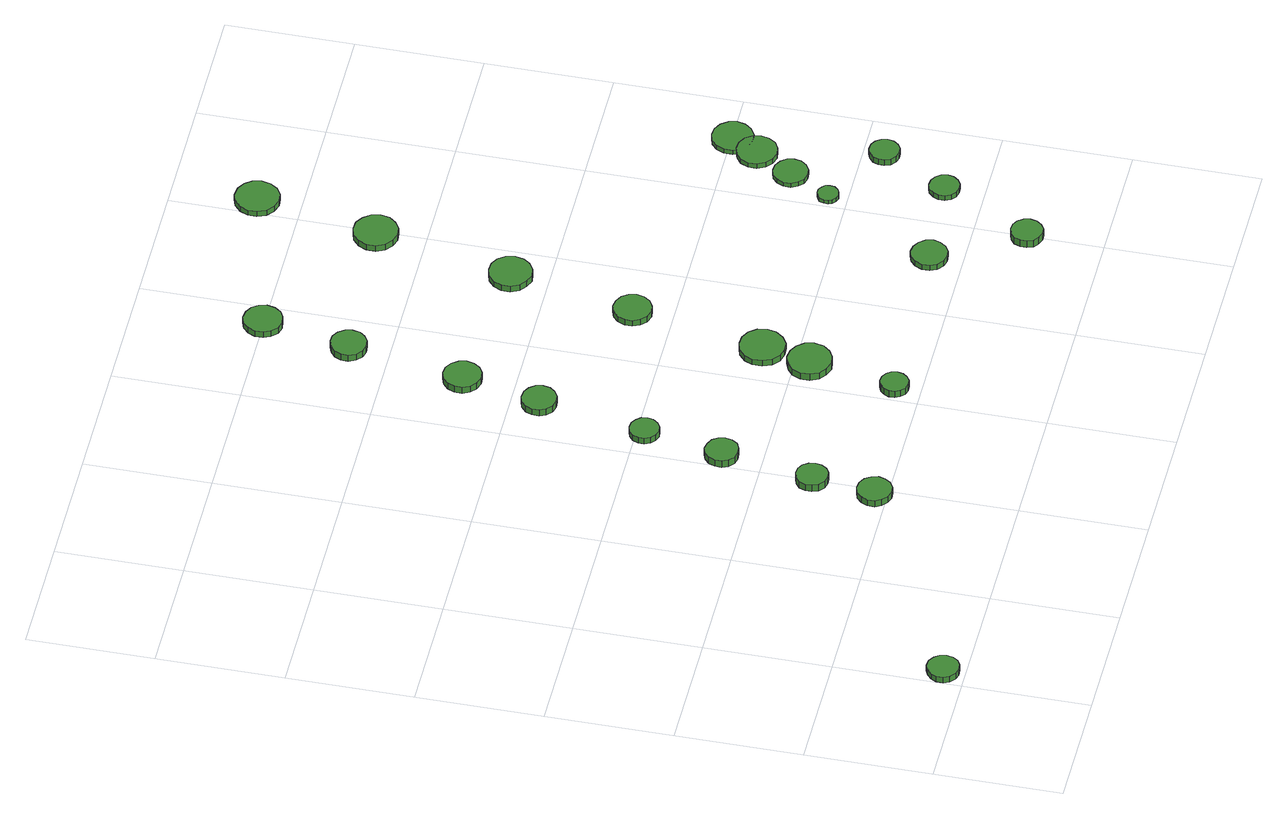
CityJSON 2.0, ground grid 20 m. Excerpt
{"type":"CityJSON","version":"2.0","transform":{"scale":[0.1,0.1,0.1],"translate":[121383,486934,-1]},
"CityObjects":{
"tree1":{"type":"SolitaryVegetationObject","attributes":{"function":"something"},"geometry":[{"type":"MultiSurface","lod":"1","boundaries":[[[0,1,2,3,4,5,6,7,8,9,10,11,12,13,14]],[[15,16,17,18,19,20,21,22,23,24,25,26,27,28,29]],[[0,29,28,1]],[[1,28,27,2]],[[2,27,26,3]],[[3,26,25,4]],[[4,25,24,5]],[[5,24,23,6]],[[6,23,22,7]],[[7,22,21,8]],[[8,21,20,9]],[[9,20,19,10]],[[10,19,18,11]],[[11,18,17,12]],[[12,17,16,13]],[[13,16,15,14]],[[14,15,29,0]]]}]},
"tree2":{"type":"SolitaryVegetationObject","attributes":{"function":"something"},"geometry":[{"type":"MultiSurface","lod":"1","boundaries":[[[30,31,32,33,34,35,36,37,38,39,40,41,42,43,44]],[[45,46,47,48,49,50,51,52,53,54,55,56,57,58,59]],[[30,59,58,31]],[[31,58,57,32]],[[32,57,56,33]],[[33,56,55,34]],[[34,55,54,35]],[[35,54,53,36]],[[36,53,52,37]],[[37,52,51,38]],[[38,51,50,39]],[[39,50,49,40]],[[40,49,48,41]],[[41,48,47,42]],[[42,47,46,43]],[[43,46,45,44]],[[44,45,59,30]]]}]},
"tree3":{"type":"SolitaryVegetationObject","attributes":{"function":"something"},"geometry":[{"type":"MultiSurface","lod":"1","boundaries":[[[60,61,62,63,64,65,66,67,68,69,70,71,72,73,74]],[[75,76,77,78,79,80,81,82,83,84,85,86,87,88,89]],[[60,89,88,61]],[[61,88,87,62]],[[62,87,86,63]],[[63,86,85,64]],[[64,85,84,65]],[[65,84,83,66]],[[66,83,82,67]],[[67,82,81,68]],[[68,81,80,69]],[[69,80,79,70]],[[70,79,78,71]],[[71,78,77,72]],[[72,77,76,73]],[[73,76,75,74]],[[74,75,89,60]]]}]},
"tree4":{"type":"SolitaryVegetationObject","attributes":{"function":"something"},"geometry":[{"type":"MultiSurface","lod":"1","boundaries":[[[90,91,92,93,94,95,96,97,98,99,100,101,102,103,104]],[[105,106,107,108,109,110,111,112,113,114,115,116,117,118,119]],[[90,119,118,91]],[[91,118,117,92]],[[92,117,116,93]],[[93,116,115,94]],[[94,115,114,95]],[[95,114,113,96]],[[96,113,112,97]],[[97,112,111,98]],[[98,111,110,99]],[[99,110,109,100]],[[100,109,108,101]],[[101,108,107,102]],[[102,107,106,103]],[[103,106,105,104]],[[104,105,119,90]]]}]},
"tree5":{"type":"SolitaryVegetationObject","attributes":{"function":"something"},"geometry":[{"type":"MultiSurface","lod":"1","boundaries":[[[120,121,122,123,124,125,126,127,128,129,130,131,132,133,134]],[[135,136,137,138,139,140,141,142,143,144,145,146,147,148,149]],[[120,149,148,121]],[[121,148,147,122]],[[122,147,146,123]],[[123,146,145,124]],[[124,145,144,125]],[[125,144,143,126]],[[126,143,142,127]],[[127,142,141,128]],[[128,141,140,129]],[[129,140,139,130]],[[130,139,138,131]],[[131,138,137,132]],[[132,137,136,133]],[[133,136,135,134]],[[134,135,149,120]]]}]},
"tree6":{"type":"SolitaryVegetationObject","attributes":{"function":"something"},"geometry":[{"type":"MultiSurface","lod":"1","boundaries":[[[150,151,152,153,154,155,156,157,158,159,160,161,162,163,164]],[[165,166,167,168,169,170,171,172,173,174,175,176,177,178,179]],[[150,179,178,151]],[[151,178,177,152]],[[152,177,176,153]],[[153,176,175,154]],[[154,175,174,155]],[[155,174,173,156]],[[156,173,172,157]],[[157,172,171,158]],[[158,171,170,159]],[[159,170,169,160]],[[160,169,168,161]],[[161,168,167,162]],[[162,167,166,163]],[[163,166,165,164]],[[164,165,179,150]]]}]},
"tree7":{"type":"SolitaryVegetationObject","attributes":{"function":"something"},"geometry":[{"type":"MultiSurface","lod":"1","boundaries":[[[180,181,182,183,184,185,186,187,188,189,190,191,192,193,194]],[[195,196,197,198,199,200,201,202,203,204,205,206,207,208,209]],[[180,209,208,181]],[[181,208,207,182]],[[182,207,206,183]],[[183,206,205,184]],[[184,205,204,185]],[[185,204,203,186]],[[186,203,202,187]],[[187,202,201,188]],[[188,201,200,189]],[[189,200,199,190]],[[190,199,198,191]],[[191,198,197,192]],[[192,197,196,193]],[[193,196,195,194]],[[194,195,209,180]]]}]},
"tree8":{"type":"SolitaryVegetationObject","attributes":{"function":"something"},"geometry":[{"type":"MultiSurface","lod":"1","boundaries":[[[210,211,212,213,214,215,216,217,218,219,220,221,222,223,224]],[[225,226,227,228,229,230,231,232,233,234,235,236,237,238,239]],[[210,239,238,211]],[[211,238,237,212]],[[212,237,236,213]],[[213,236,235,214]],[[214,235,234,215]],[[215,234,233,216]],[[216,233,232,217]],[[217,232,231,218]],[[218,231,230,219]],[[219,230,229,220]],[[220,229,228,221]],[[221,228,227,222]],[[222,227,226,223]],[[223,226,225,224]],[[224,225,239,210]]]}]},
"tree9":{"type":"SolitaryVegetationObject","attributes":{"function":"something"},"geometry":[{"type":"MultiSurface","lod":"1","boundaries":[[[240,241,242,243,244,245,246,247,248,249,250,251,252,253,254]],[[255,256,257,258,259,260,261,262,263,264,265,266,267,268,269]],[[240,269,268,241]],[[241,268,267,242]],[[242,267,266,243]],[[243,266,265,244]],[[244,265,264,245]],[[245,264,263,246]],[[246,263,262,247]],[[247,262,261,248]],[[248,261,260,249]],[[249,260,259,250]],[[250,259,258,251]],[[251,258,257,252]],[[252,257,256,253]],[[253,256,255,254]],[[254,255,269,240]]]}]},
"tree10":{"type":"SolitaryVegetationObject","attributes":{"function":"something"},"geometry":[{"type":"MultiSurface","lod":"1","boundaries":[[[270,271,272,273,274,275,276,277,278,279,280,281,282,283,284]],[[285,286,287,288,289,290,291,292,293,294,295,296,297,298,299]],[[270,299,298,271]],[[271,298,297,272]],[[272,297,296,273]],[[273,296,295,274]],[[274,295,294,275]],[[275,294,293,276]],[[276,293,292,277]],[[277,292,291,278]],[[278,291,290,279]],[[279,290,289,280]],[[280,289,288,281]],[[281,288,287,282]],[[282,287,286,283]],[[283,286,285,284]],[[284,285,299,270]]]}]},
"tree11":{"type":"SolitaryVegetationObject","attributes":{"function":"something"},"geometry":[{"type":"MultiSurface","lod":"1","boundaries":[[[300,301,302,303,304,305,306,307,308,309,310,311,312,313,314]],[[315,316,317,318,319,320,321,322,323,324,325,326,327,328,329]],[[300,329,328,301]],[[301,328,327,302]],[[302,327,326,303]],[[303,326,325,304]],[[304,325,324,305]],[[305,324,323,306]],[[306,323,322,307]],[[307,322,321,308]],[[308,321,320,309]],[[309,320,319,310]],[[310,319,318,311]],[[311,318,317,312]],[[312,317,316,313]],[[313,316,315,314]],[[314,315,329,300]]]}]},
"tree12":{"type":"SolitaryVegetationObject","attributes":{"function":"something"},"geometry":[{"type":"MultiSurface","lod":"1","boundaries":[[[330,331,332,333,334,335,336,337,338,339,340,341,342,343,344]],[[345,346,347,348,349,350,351,352,353,354,355,356,357,358,359]],[[330,359,358,331]],[[331,358,357,332]],[[332,357,356,333]],[[333,356,355,334]],[[334,355,354,335]],[[335,354,353,336]],[[336,353,352,337]],[[337,352,351,338]],[[338,351,350,339]],[[339,350,349,340]],[[340,349,348,341]],[[341,348,347,342]],[[342,347,346,343]],[[343,346,345,344]],[[344,345,359,330]]]}]},
"tree13":{"type":"SolitaryVegetationObject","attributes":{"function":"something"},"geometry":[{"type":"MultiSurface","lod":"1","boundaries":[[[360,361,362,363,364,365,366,367,368,369,370,371,372,373,374]],[[375,376,377,378,379,380,381,382,383,384,385,386,387,388,389]],[[360,389,388,361]],[[361,388,387,362]],[[362,387,386,363]],[[363,386,385,364]],[[364,385,384,365]],[[365,384,383,366]],[[366,383,382,367]],[[367,382,381,368]],[[368,381,380,369]],[[369,380,379,370]],[[370,379,378,371]],[[371,378,377,372]],[[372,377,376,373]],[[373,376,375,374]],[[374,375,389,360]]]}]},
"tree14":{"type":"SolitaryVegetationObject","attributes":{"function":"something"},"geometry":[{"type":"MultiSurface","lod":"1","boundaries":[[[390,391,392,393,394,395,396,397,398,399,400,401,402,403,404]],[[405,406,407,408,409,410,411,412,413,414,415,416,417,418,419]],[[390,419,418,391]],[[391,418,417,392]],[[392,417,416,393]],[[393,416,415,394]],[[394,415,414,395]],[[395,414,413,396]],[[396,413,412,397]],[[397,412,411,398]],[[398,411,410,399]],[[399,410,409,400]],[[400,409,408,401]],[[401,408,407,402]],[[402,407,406,403]],[[403,406,405,404]],[[404,405,419,390]]]}]},
"tree15":{"type":"SolitaryVegetationObject","attributes":{"function":"something"},"geometry":[{"type":"MultiSurface","lod":"1","boundaries":[[[420,421,422,423,424,425,426,427,428,429,430,431,432,433,434]],[[435,436,437,438,439,440,441,442,443,444,445,446,447,448,449]],[[420,449,448,421]],[[421,448,447,422]],[[422,447,446,423]],[[423,446,445,424]],[[424,445,444,425]],[[425,444,443,426]],[[426,443,442,427]],[[427,442,441,428]],[[428,441,440,429]],[[429,440,439,430]],[[430,439,438,431]],[[431,438,437,432]],[[432,437,436,433]],[[433,436,435,434]],[[434,435,449,420]]]}]},
"tree16":{"type":"SolitaryVegetationObject","attributes":{"function":"something"},"geometry":[{"type":"MultiSurface","lod":"1","boundaries":[[[450,451,452,453,454,455,456,457,458,459,460,461,462,463,464]],[[465,466,467,468,469,470,471,472,473,474,475,476,477,478,479]],[[450,479,478,451]],[[451,478,477,452]],[[452,477,476,453]],[[453,476,475,454]],[[454,475,474,455]],[[455,474,473,456]],[[456,473,472,457]],[[457,472,471,458]],[[458,471,470,459]],[[459,470,469,460]],[[460,469,468,461]],[[461,468,467,462]],[[462,467,466,463]],[[463,466,465,464]],[[464,465,479,450]]]}]},
"tree17":{"type":"SolitaryVegetationObject","attributes":{"function":"something"},"geometry":[{"type":"MultiSurface","lod":"1","boundaries":[[[480,481,482,483,484,485,486,487,488,489,490,491,492,493,494]],[[495,496,497,498,499,500,501,502,503,504,505,506,507,508,509]],[[480,509,508,481]],[[481,508,507,482]],[[482,507,506,483]],[[483,506,505,484]],[[484,505,504,485]],[[485,504,503,486]],[[486,503,502,487]],[[487,502,501,488]],[[488,501,500,489]],[[489,500,499,490]],[[490,499,498,491]],[[491,498,497,492]],[[492,497,496,493]],[[493,496,495,494]],[[494,495,509,480]]]}]},
"tree18":{"type":"SolitaryVegetationObject","attributes":{"function":"something"},"geometry":[{"type":"MultiSurface","lod":"1","boundaries":[[[510,511,512,513,514,515,516,517,518,519,520,521,522,523,524]],[[525,526,527,528,529,530,531,532,533,534,535,536,537,538,539]],[[510,539,538,511]],[[511,538,537,512]],[[512,537,536,513]],[[513,536,535,514]],[[514,535,534,515]],[[515,534,533,516]],[[516,533,532,517]],[[517,532,531,518]],[[518,531,530,519]],[[519,530,529,520]],[[520,529,528,521]],[[521,528,527,522]],[[522,527,526,523]],[[523,526,525,524]],[[524,525,539,510]]]}]},
"tree19":{"type":"SolitaryVegetationObject","attributes":{"function":"something"},"geometry":[{"type":"MultiSurface","lod":"1","boundaries":[[[540,541,542,543,544,545,546,547,548,549,550,551,552,553,554]],[[555,556,557,558,559,560,561,562,563,564,565,566,567,568,569]],[[540,569,568,541]],[[541,568,567,542]],[[542,567,566,543]],[[543,566,565,544]],[[544,565,564,545]],[[545,564,563,546]],[[546,563,562,547]],[[547,562,561,548]],[[548,561,560,549]],[[549,560,559,550]],[[550,559,558,551]],[[551,558,557,552]],[[552,557,556,553]],[[553,556,555,554]],[[554,555,569,540]]]}]},
"tree20":{"type":"SolitaryVegetationObject","attributes":{"function":"something"},"geometry":[{"type":"MultiSurface","lod":"1","boundaries":[[[570,571,572,573,574,575,576,577,578,579,580,581,582,583,584]],[[585,586,587,588,589,590,591,592,593,594,595,596,597,598,599]],[[570,599,598,571]],[[571,598,597,572]],[[572,597,596,573]],[[573,596,595,574]],[[574,595,594,575]],[[575,594,593,576]],[[576,593,592,577]],[[577,592,591,578]],[[578,591,590,579]],[[579,590,589,580]],[[580,589,588,581]],[[581,588,587,582]],[[582,587,586,583]],[[583,586,585,584]],[[584,585,599,570]]]}]},
"tree21":{"type":"SolitaryVegetationObject","attributes":{"function":"something"},"geometry":[{"type":"MultiSurface","lod":"1","boundaries":[[[600,601,602,603,604,605,606,607,608,609,610,611,612,613,614]],[[615,616,617,618,619,620,621,622,623,624,625,626,627,628,629]],[[600,629,628,601]],[[601,628,627,602]],[[602,627,626,603]],[[603,626,625,604]],[[604,625,624,605]],[[605,624,623,606]],[[606,623,622,607]],[[607,622,621,608]],[[608,621,620,609]],[[609,620,619,610]],[[610,619,618,611]],[[611,618,617,612]],[[612,617,616,613]],[[613,616,615,614]],[[614,615,629,600]]]}]},
"tree22":{"type":"SolitaryVegetationObject","attributes":{"function":"something"},"geometry":[{"type":"MultiSurface","lod":"1","boundaries":[[[630,631,632,633,634,635,636,637,638,639,640,641,642,643,644]],[[645,646,647,648,649,650,651,652,653,654,655,656,657,658,659]],[[630,659,658,631]],[[631,658,657,632]],[[632,657,656,633]],[[633,656,655,634]],[[634,655,654,635]],[[635,654,653,636]],[[636,653,652,637]],[[637,652,651,638]],[[638,651,650,639]],[[639,650,649,640]],[[640,649,648,641]],[[641,648,647,642]],[[642,647,646,643]],[[643,646,645,644]],[[644,645,659,630]]]}]},
"tree23":{"type":"SolitaryVegetationObject","attributes":{"function":"something"},"geometry":[{"type":"MultiSurface","lod":"1","boundaries":[[[660,661,662,663,664,665,666,667,668,669,670,671,672,673,674]],[[675,676,677,678,679,680,681,682,683,684,685,686,687,688,689]],[[660,689,688,661]],[[661,688,687,662]],[[662,687,686,663]],[[663,686,685,664]],[[664,685,684,665]],[[665,684,683,666]],[[666,683,682,667]],[[667,682,681,668]],[[668,681,680,669]],[[669,680,679,670]],[[670,679,678,671]],[[671,678,677,672]],[[672,677,676,673]],[[673,676,675,674]],[[674,675,689,660]]]}]},
"tree24":{"type":"SolitaryVegetationObject","attributes":{"function":"something"},"geometry":[{"type":"MultiSurface","lod":"1","boundaries":[[[690,691,692,693,694,695,696,697,698,699,700,701,702,703,704]],[[705,706,707,708,709,710,711,712,713,714,715,716,717,718,719]],[[690,719,718,691]],[[691,718,717,692]],[[692,717,716,693]],[[693,716,715,694]],[[694,715,714,695]],[[695,714,713,696]],[[696,713,712,697]],[[697,712,711,698]],[[698,711,710,699]],[[699,710,709,700]],[[700,709,708,701]],[[701,708,707,702]],[[702,707,706,703]],[[703,706,705,704]],[[704,705,719,690]]]}]}
},
"vertices":[
[52,35,17],[50,45,17],[44,53,17],[35,59,17],[24,60,17],[15,56,17],[7,49,17],[3,40,17],[3,29,17],[7,20,17],[15,13,17],[24,10,17],[35,11,17],[44,16,17],[50,24,17],[50,24,6],[44,16,6],[35,11,6],[24,10,6],[15,13,6],[7,20,6],[3,29,6],[3,40,6],[7,49,6],[15,56,6],[24,60,6],[35,59,6],[44,53,6],[50,45,6],[52,35,6],
[408,218,27],[405,229,27],[399,238,27],[389,244,27],[378,245,27],[367,242,27],[359,234,27],[354,224,27],[354,212,27],[359,202,27],[367,195,27],[378,191,27],[389,192,27],[399,198,27],[405,207,27],[405,207,15],[399,198,15],[389,192,15],[378,191,15],[367,195,15],[359,202,15],[354,212,15],[354,224,15],[359,234,15],[367,242,15],[378,245,15],[389,244,15],[399,238,15],[405,229,15],[408,218,15],
[421,318,23],[419,328,23],[413,337,23],[404,342,23],[394,343,23],[384,340,23],[376,333,23],[372,323,23],[372,313,23],[376,303,23],[384,296,23],[394,293,23],[404,294,23],[413,299,23],[419,308,23],[419,308,10],[413,299,10],[404,294,10],[394,293,10],[384,296,10],[376,303,10],[372,313,10],[372,323,10],[376,333,10],[384,340,10],[394,343,10],[404,342,10],[413,337,10],[419,328,10],[421,318,10],
[451,464,19],[449,474,19],[443,483,19],[433,488,19],[422,490,19],[412,486,19],[404,479,19],[400,469,19],[400,458,19],[404,448,19],[412,441,19],[422,438,19],[433,439,19],[443,444,19],[449,453,19],[449,453,6],[443,444,6],[433,439,6],[422,438,6],[412,441,6],[404,448,6],[400,458,6],[400,469,6],[404,479,6],[412,486,6],[422,490,6],[433,488,6],[443,483,6],[449,474,6],[451,464,6],
[472,588,17],[470,598,17],[464,605,17],[456,610,17],[446,611,17],[437,608,17],[430,602,17],[426,593,17],[426,583,17],[430,574,17],[437,568,17],[446,565,17],[456,566,17],[464,571,17],[470,579,17],[470,579,6],[464,571,6],[456,566,6],[446,565,6],[437,568,6],[430,574,6],[426,583,6],[426,593,6],[430,602,6],[437,608,6],[446,611,6],[456,610,6],[464,605,6],[470,598,6],[472,588,6],
[646,241,23],[644,250,23],[639,257,23],[631,262,23],[622,263,23],[613,260,23],[607,254,23],[603,245,23],[603,236,23],[607,228,23],[613,222,23],[622,219,23],[631,220,23],[639,225,23],[644,232,23],[644,232,10],[639,225,10],[631,220,10],[622,219,10],[613,222,10],[607,228,10],[603,236,10],[603,245,10],[607,254,10],[613,260,10],[622,263,10],[631,262,10],[639,257,10],[644,250,10],[646,241,10],
[507,757,18],[505,768,18],[498,777,18],[488,783,18],[477,784,18],[466,781,18],[457,773,18],[453,763,18],[453,751,18],[457,741,18],[466,733,18],[477,730,18],[488,731,18],[498,737,18],[505,746,18],[505,746,6],[498,737,6],[488,731,6],[477,730,6],[466,733,6],[457,741,6],[453,751,6],[453,763,6],[457,773,6],[466,781,6],[477,784,6],[488,783,6],[498,777,6],[505,768,6],[507,757,6],
[686,378,19],[683,392,19],[674,403,19],[662,410,19],[648,412,19],[634,407,19],[623,398,19],[617,385,19],[617,370,19],[623,357,19],[634,348,19],[648,343,19],[662,345,19],[674,352,19],[683,363,19],[683,363,6],[674,352,6],[662,345,6],[648,343,6],[634,348,6],[623,357,6],[617,370,6],[617,385,6],[623,398,6],[634,407,6],[648,412,6],[662,410,6],[674,403,6],[683,392,6],[686,378,6],
[536,881,18],[533,893,18],[526,903,18],[515,910,18],[503,911,18],[491,907,18],[482,899,18],[477,888,18],[477,875,18],[482,864,18],[491,856,18],[503,852,18],[515,853,18],[526,859,18],[533,869,18],[533,869,6],[526,859,6],[515,853,6],[503,852,6],[491,856,6],[482,864,6],[477,875,6],[477,888,6],[482,899,6],[491,907,6],[503,911,6],[515,910,6],[526,903,6],[533,893,6],[536,881,6],
[703,454,17],[700,469,17],[691,481,17],[678,488,17],[664,489,17],[650,485,17],[639,475,17],[633,462,17],[633,447,17],[639,433,17],[650,423,17],[664,419,17],[678,420,17],[691,428,17],[700,440,17],[700,440,6],[691,428,6],[678,420,6],[664,419,6],[650,423,6],[639,433,6],[633,447,6],[633,462,6],[639,475,6],[650,485,6],[664,489,6],[678,488,6],[691,481,6],[700,469,6],[703,454,6],
[566,1064,18],[564,1075,18],[557,1085,18],[547,1091,18],[535,1092,18],[524,1088,18],[515,1080,18],[510,1070,18],[510,1058,18],[515,1047,18],[524,1039,18],[535,1036,18],[547,1037,18],[557,1043,18],[564,1052,18],[564,1052,6],[557,1043,6],[547,1037,6],[535,1036,6],[524,1039,6],[515,1047,6],[510,1058,6],[510,1070,6],[515,1080,6],[524,1088,6],[535,1092,6],[547,1091,6],[557,1085,6],[564,1075,6],[566,1064,6],
[737,663,17],[734,675,17],[727,685,17],[716,691,17],[704,693,17],[692,689,17],[683,681,17],[678,669,17],[678,657,17],[683,646,17],[692,637,17],[704,633,17],[716,635,17],[727,641,17],[734,651,17],[734,651,6],[727,641,6],[716,635,6],[704,633,6],[692,637,6],[683,646,6],[678,657,6],[678,669,6],[683,681,6],[692,689,6],[704,693,6],[716,691,6],[727,685,6],[734,675,6],[737,663,6],
[594,1202,17],[591,1214,17],[584,1224,17],[573,1230,17],[560,1232,17],[548,1228,17],[539,1219,17],[534,1208,17],[534,1195,17],[539,1184,17],[548,1175,17],[560,1171,17],[573,1173,17],[584,1179,17],[591,1189,17],[591,1189,6],[584,1179,6],[573,1173,6],[560,1171,6],[548,1175,6],[539,1184,6],[534,1195,6],[534,1208,6],[539,1219,6],[548,1228,6],[560,1232,6],[573,1230,6],[584,1224,6],[591,1214,6],[594,1202,6],
[951,252,17],[948,264,17],[941,273,17],[931,279,17],[919,281,17],[908,277,17],[899,269,17],[894,258,17],[894,246,17],[899,235,17],[908,227,17],[919,224,17],[931,225,17],[941,231,17],[948,241,17],[948,241,7],[941,231,7],[931,225,7],[919,224,7],[908,227,7],[899,235,7],[894,246,7],[894,258,7],[899,269,7],[908,277,7],[919,281,7],[931,279,7],[941,273,7],[948,264,7],[951,252,7],
[780,860,17],[777,874,17],[769,885,17],[757,892,17],[743,893,17],[730,889,17],[719,880,17],[713,867,17],[713,853,17],[719,840,17],[730,831,17],[743,826,17],[757,828,17],[769,835,17],[777,846,17],[777,846,6],[769,835,6],[757,828,6],[743,826,6],[730,831,6],[719,840,6],[713,853,6],[713,867,6],[719,880,6],[730,889,6],[743,893,6],[757,892,6],[769,885,6],[777,874,6],[780,860,6],
[1021,118,23],[1019,128,23],[1013,137,23],[1004,142,23],[994,143,23],[984,140,23],[976,133,23],[972,123,23],[972,113,23],[976,103,23],[984,97,23],[994,93,23],[1004,94,23],[1013,100,23],[1019,108,23],[1019,108,10],[1013,100,10],[1004,94,10],[994,93,10],[984,97,10],[976,103,10],[972,113,10],[972,123,10],[976,133,10],[984,140,10],[994,143,10],[1004,142,10],[1013,137,10],[1019,128,10],[1021,118,10],
[827,1078,17],[824,1092,17],[815,1103,17],[803,1111,17],[789,1112,17],[775,1108,17],[764,1098,17],[758,1085,17],[758,1070,17],[764,1057,17],[775,1048,17],[789,1043,17],[803,1045,17],[815,1052,17],[824,1063,17],[824,1063,6],[815,1052,6],[803,1045,6],[789,1043,6],[775,1048,6],[764,1057,6],[758,1070,6],[758,1085,6],[764,1098,6],[775,1108,6],[789,1112,6],[803,1111,6],[815,1103,6],[824,1092,6],[827,1078,6],
[1039,431,14],[1038,438,14],[1033,443,14],[1027,447,14],[1020,447,14],[1014,445,14],[1008,441,14],[1006,434,14],[1006,427,14],[1008,421,14],[1014,416,14],[1020,414,14],[1027,415,14],[1033,418,14],[1038,424,14],[1038,424,7],[1033,418,7],[1027,415,7],[1020,414,7],[1014,416,7],[1008,421,7],[1006,427,7],[1006,434,7],[1008,441,7],[1014,445,7],[1020,447,7],[1027,447,7],[1033,443,7],[1038,438,7],[1039,431,7],
[1098,262,16],[1096,272,16],[1090,280,16],[1081,285,16],[1072,286,16],[1062,283,16],[1055,276,16],[1051,267,16],[1051,257,16],[1055,248,16],[1062,242,16],[1072,239,16],[1081,240,16],[1090,245,16],[1096,253,16],[1096,253,7],[1090,245,7],[1081,240,7],[1072,239,7],[1062,242,7],[1055,248,7],[1051,257,7],[1051,267,7],[1055,276,7],[1062,283,7],[1072,286,7],[1081,285,7],[1090,280,7],[1096,272,7],[1098,262,7],
[1085,496,14],[1083,507,14],[1076,516,14],[1066,522,14],[1055,523,14],[1044,520,14],[1036,512,14],[1031,502,14],[1031,490,14],[1036,480,14],[1044,472,14],[1055,469,14],[1066,470,14],[1076,476,14],[1083,485,14],[1083,485,6],[1076,476,6],[1066,470,6],[1055,469,6],[1044,472,6],[1036,480,6],[1031,490,6],[1031,502,6],[1036,512,6],[1044,520,6],[1055,523,6],[1066,522,6],[1076,516,6],[1083,507,6],[1085,496,6],
[863,1269,16],[860,1283,16],[852,1294,16],[840,1301,16],[825,1303,16],[812,1299,16],[801,1289,16],[795,1276,16],[795,1262,16],[801,1248,16],[812,1239,16],[825,1234,16],[840,1236,16],[852,1243,16],[860,1255,16],[860,1255,6],[852,1243,6],[840,1236,6],[825,1234,6],[812,1239,6],[801,1248,6],[795,1262,6],[795,1276,6],[801,1289,6],[812,1299,6],[825,1303,6],[840,1301,6],[852,1294,6],[860,1283,6],[863,1269,6],
[1155,368,17],[1153,377,17],[1147,385,17],[1139,390,17],[1129,391,17],[1120,388,17],[1112,381,17],[1109,372,17],[1109,363,17],[1112,354,17],[1120,347,17],[1129,344,17],[1139,345,17],[1147,350,17],[1153,358,17],[1153,358,6],[1147,350,6],[1139,345,6],[1129,344,6],[1120,347,6],[1112,354,6],[1109,363,6],[1109,372,6],[1112,381,6],[1120,388,6],[1129,391,6],[1139,390,6],[1147,385,6],[1153,377,6],[1155,368,6],
[1124,556,15],[1121,569,15],[1114,579,15],[1102,586,15],[1089,587,15],[1077,583,15],[1067,575,15],[1061,562,15],[1061,549,15],[1067,537,15],[1077,528,15],[1089,524,15],[1102,526,15],[1114,532,15],[1121,543,15],[1121,543,6],[1114,532,6],[1102,526,6],[1089,524,6],[1077,528,6],[1067,537,6],[1061,549,6],[1061,562,6],[1067,575,6],[1077,583,6],[1089,587,6],[1102,586,6],[1114,579,6],[1121,569,6],[1124,556,6],
[1148,598,14],[1145,611,14],[1137,622,14],[1125,629,14],[1112,630,14],[1099,626,14],[1089,617,14],[1084,605,14],[1084,591,14],[1089,579,14],[1099,570,14],[1112,566,14],[1125,567,14],[1137,574,14],[1145,585,14],[1145,585,6],[1137,574,6],[1125,567,6],[1112,566,6],[1099,570,6],[1089,579,6],[1084,591,6],[1084,605,6],[1089,617,6],[1099,626,6],[1112,630,6],[1125,629,6],[1137,622,6],[1145,611,6],[1148,598,6]
]}
